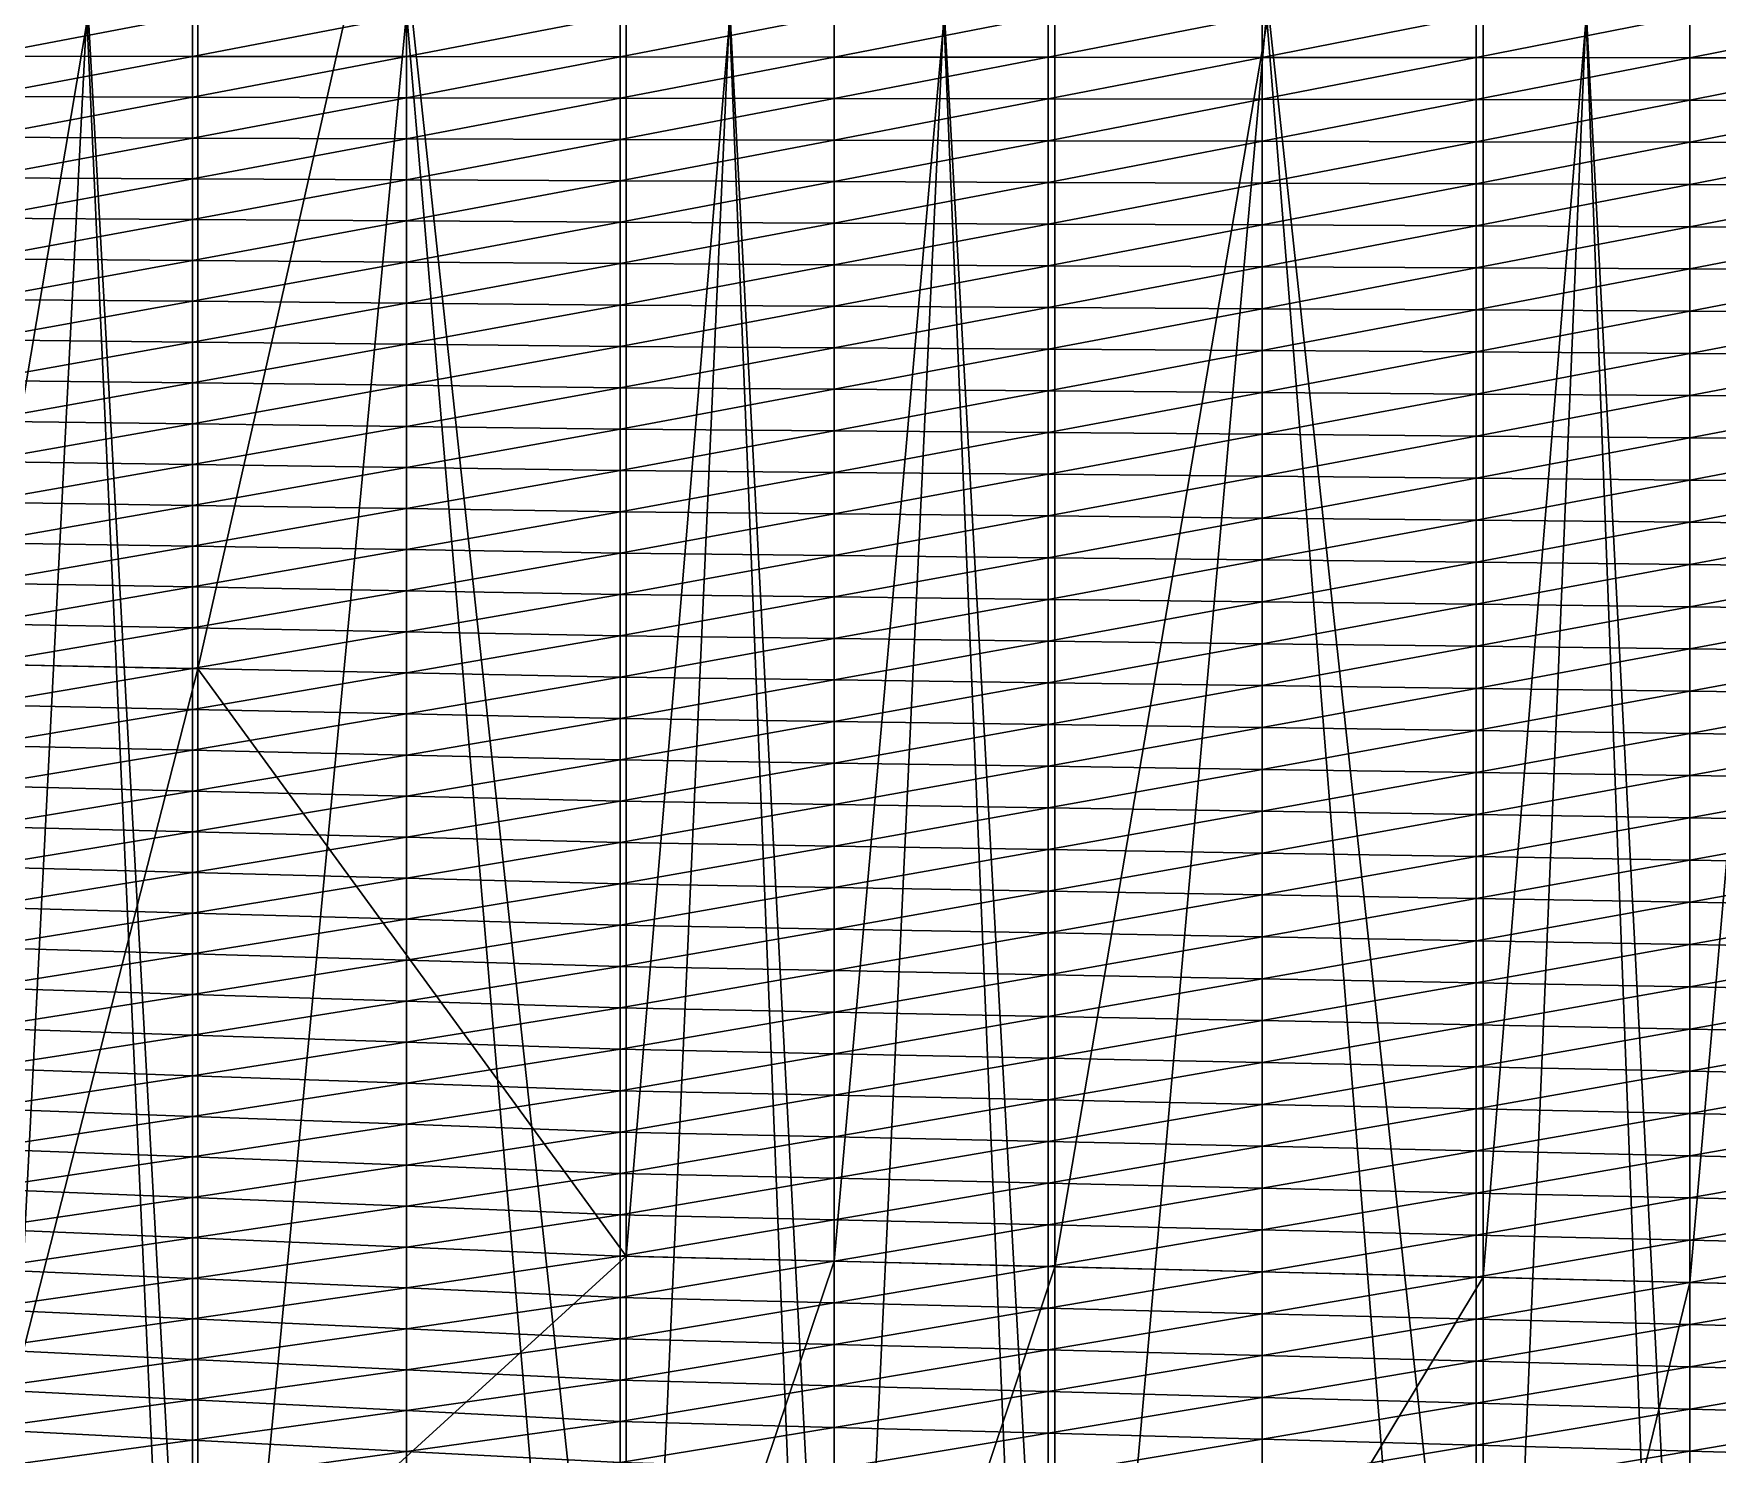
# Model space of a CAD drawing. Header units: metres. Extents: x -3 to 177, y -14 to 14.
# Drawn here: x 40.05 to 48.51, y -7.23 to -0.09 of the extents above; entities that cross this region are included whole.
import ezdxf

# ---------------------------------------------------------------- set-up
doc = ezdxf.new("R2010")
doc.units = ezdxf.units.M
for name, color, linetype, true_color in [('DB_5', 7, 'Continuous', 0x99866a), ('HOLD_5', 7, 'Continuous', 0xdf9582), ('HULL', 7, 'Continuous', 0x528ba5)]:
    doc.layers.add(name, color=color, linetype=linetype, true_color=true_color)

msp = doc.modelspace()

# ---------------------------------------------------------------- linework, layer by layer
at = {"layer": 'DB_5'}
for points in [[(48.375, 13.7102, 1.75), (49.4895, -13.8425, 1.75), (49.4895, 13.8425, 1.75)], [(47.3363, 13.5797, 1.75), (48.375, -13.7102, 1.75), (48.375, 13.7102, 1.75)], [(48.375, 13.7102, 1.75), (48.375, -13.7102, 1.75), (49.4895, -13.8425, 1.75)], [(45.1831, 13.2778, 1.75), (47.3363, -13.5797, 1.75), (47.3363, 13.5797, 1.75)], [(47.3363, 13.5797, 1.75), (47.3363, -13.5797, 1.75), (48.375, -13.7102, 1.75)], [(44.075, 13.1014, 1.75), (45.1831, -13.2778, 1.75), (45.1831, 13.2778, 1.75)], [(45.1831, 13.2778, 1.75), (45.1831, -13.2778, 1.75), (47.3363, -13.5797, 1.75)], [(43.0298, 12.9247, 1.75), (44.075, -13.1014, 1.75), (44.075, 13.1014, 1.75)], [(44.075, 13.1014, 1.75), (44.075, -13.1014, 1.75), (45.1831, -13.2778, 1.75)], [(40.8766, 12.3189, 1.75), (43.0298, -12.9247, 1.75), (43.0298, 12.9247, 1.75)], [(43.0298, 12.9247, 1.75), (43.0298, -12.9247, 1.75), (44.075, -13.1014, 1.75)], [(39.775, 11.981, 1.75), (40.8766, -12.3189, 1.75), (40.8766, 12.3189, 1.75)], [(40.8766, 12.3189, 1.75), (40.8766, -12.3189, 1.75), (43.0298, -12.9247, 1.75)], [(39.775, 11.981, 1.75), (39.775, -11.981, 1.75), (40.8766, -12.3189, 1.75)], [(47.3363, -6.3433), (47.3363, 6.3433), (48.375, 6.3689)], [(47.3363, -6.3433), (48.375, 6.3689), (48.375, -6.3689)], [(48.375, -6.3689), (48.375, 6.3689), (49.4895, 6.3963)], [(48.375, -6.3689), (49.4895, 6.3963), (49.4895, -6.3963)], [(43.0298, -6.2373), (43.0298, 6.2373), (44.075, 6.2631)], [(43.0298, -6.2373), (44.075, 6.2631), (44.075, -6.2631)], [(44.075, -6.2631), (44.075, 6.2631), (45.1831, 6.2903)], [(44.075, -6.2631), (45.1831, 6.2903), (45.1831, -6.2903)], [(45.1831, -6.2903), (45.1831, 6.2903), (47.3363, 6.3433)], [(45.1831, -6.2903), (47.3363, 6.3433), (47.3363, -6.3433)], [(40.8766, -3.2837), (40.8766, 3.2837), (43.0298, 6.2373)], [(40.8766, -3.2837), (43.0298, 6.2373), (43.0298, -6.2373)], [(39.775, -3.2617), (39.775, 3.2617), (40.8766, 3.2837)], [(39.775, -3.2617), (40.8766, 3.2837), (40.8766, -3.2837)], [(39.775, -7.586, 0.35), (39.775, -3.2617), (40.8766, -3.2837)], [(39.775, -7.586, 0.35), (40.8766, -3.2837), (40.8766, -8.2012, 0.35)], [(40.8766, -8.2012, 0.35), (40.8766, -3.2837), (43.0298, -6.2373)], [(40.8766, -8.2012, 0.35), (43.0298, -6.2373), (43.0298, -9.3696, 0.35)], [(43.0298, -9.3696, 0.35), (43.0298, -6.2373), (44.075, -6.2631)], [(43.0298, -9.3696, 0.35), (44.075, -6.2631), (44.075, -9.6152, 0.35)], [(44.075, -9.6152, 0.35), (44.075, -6.2631), (45.1831, -6.2903)], [(44.075, -9.6152, 0.35), (45.1831, -6.2903), (45.1831, -9.911, 0.35)], [(45.1831, -9.911, 0.35), (45.1831, -6.2903), (47.3363, -6.3433)], [(45.1831, -9.911, 0.35), (47.3363, -6.3433), (47.3363, -10.6298, 0.35)], [(47.3363, -10.6298, 0.35), (47.3363, -6.3433), (48.375, -6.3689)], [(47.3363, -10.6298, 0.35), (48.375, -6.3689), (48.375, -11.0095, 0.35)], [(48.375, -11.0095, 0.35), (48.375, -6.3689), (49.4895, -6.3963)], [(48.375, -11.0095, 0.35), (49.4895, -6.3963), (49.4895, -11.4229, 0.35)]]:
    msp.add_3dface(points, dxfattribs=at)
at = {"layer": 'HOLD_5'}
for points in [[(48.375, -12.4057, 1.75), (48.375, 12.4057, 1.75), (49.4895, 12.5382, 1.75)], [(48.375, -12.4057, 1.75), (49.4895, 12.5382, 1.75), (49.4895, -12.5382, 1.75)], [(47.3363, -12.2751, 1.75), (47.3363, 12.2751, 1.75), (48.375, 12.4057, 1.75)], [(47.3363, -12.2751, 1.75), (48.375, 12.4057, 1.75), (48.375, -12.4057, 1.75)], [(45.1831, -11.9728, 1.75), (45.1831, 11.9728, 1.75), (47.3363, 12.2751, 1.75)], [(45.1831, -11.9728, 1.75), (47.3363, 12.2751, 1.75), (47.3363, -12.2751, 1.75)], [(44.075, -11.7962, 1.75), (44.075, 11.7962, 1.75), (45.1831, 11.9728, 1.75)], [(44.075, -11.7962, 1.75), (45.1831, 11.9728, 1.75), (45.1831, -11.9728, 1.75)], [(43.0298, -11.6192, 1.75), (43.0298, 11.6192, 1.75), (44.075, 11.7962, 1.75)], [(43.0298, -11.6192, 1.75), (44.075, 11.7962, 1.75), (44.075, -11.7962, 1.75)], [(40.8766, -11.0128, 1.75), (40.8766, 11.0128, 1.75), (43.0298, 11.6192, 1.75)], [(40.8766, -11.0128, 1.75), (43.0298, 11.6192, 1.75), (43.0298, -11.6192, 1.75)], [(39.775, -10.6745, 1.75), (39.775, 10.6745, 1.75), (40.8766, 11.0128, 1.75)], [(39.775, -10.6745, 1.75), (40.8766, 11.0128, 1.75), (40.8766, -11.0128, 1.75)], [(39.775, 9.996, 14.6), (39.775, -9.996, 14.6), (40.8766, -9.996, 14.6)], [(39.775, 9.996, 14.6), (40.8766, -9.996, 14.6), (40.8766, 9.996, 14.6)], [(40.8766, 9.996, 14.6), (40.8766, -9.996, 14.6), (43.0298, -9.996, 14.6)], [(40.8766, 9.996, 14.6), (43.0298, -9.996, 14.6), (43.0298, 9.996, 14.6)], [(43.0298, 9.996, 14.6), (43.0298, -9.996, 14.6), (44.075, -9.996, 14.6)], [(43.0298, 9.996, 14.6), (44.075, -9.996, 14.6), (44.075, 9.996, 14.6)], [(44.075, 9.996, 14.6), (44.075, -9.996, 14.6), (45.1831, -9.996, 14.6)], [(44.075, 9.996, 14.6), (45.1831, -9.996, 14.6), (45.1831, 9.996, 14.6)], [(45.1831, 9.996, 14.6), (45.1831, -9.996, 14.6), (47.3363, -9.996, 14.6)], [(45.1831, 9.996, 14.6), (47.3363, -9.996, 14.6), (47.3363, 9.996, 14.6)], [(47.3363, 9.996, 14.6), (47.3363, -9.996, 14.6), (48.375, -9.996, 14.6)], [(47.3363, 9.996, 14.6), (48.375, -9.996, 14.6), (48.375, 9.996, 14.6)], [(48.375, 9.996, 14.6), (48.375, -9.996, 14.6), (49.4895, -9.996, 14.6)], [(48.375, 9.996, 14.6), (49.4895, -9.996, 14.6), (49.4895, 9.996, 14.6)]]:
    msp.add_3dface(points, dxfattribs=at)
at = {"layer": 'HULL'}
for points in [[(39.775, -0.2039), (39.775, 0), (40.85, 0)], [(39.775, -0.2039), (40.85, 0), (40.85, -0.2052)], [(40.85, -0.2052), (40.85, 0), (41.925, 0)], [(40.85, -0.2052), (41.925, 0), (41.925, -0.2065)], [(41.925, -0.2065), (41.925, 0), (43, 0)], [(41.925, -0.2065), (43, 0), (43, -0.2079)], [(43, -0.2079), (43, 0), (44.075, 0)], [(43, -0.2079), (44.075, 0), (44.075, -0.2088)], [(44.075, -0.2088), (44.075, 0), (45.15, 0)], [(44.075, -0.2088), (45.15, 0), (45.15, -0.2097)], [(45.15, -0.2097), (45.15, 0), (46.225, 0)], [(45.15, -0.2097), (46.225, 0), (46.225, -0.2105)], [(46.225, -0.2105), (46.225, 0), (47.3, 0)], [(46.225, -0.2105), (47.3, 0), (47.3, -0.2114)], [(47.3, -0.2114), (47.3, 0), (48.375, 0)], [(47.3, -0.2114), (48.375, 0), (48.375, -0.2123)], [(48.375, -0.2123), (48.375, 0), (49.45, 0)], [(48.375, -0.2123), (49.45, 0), (49.45, -0.2132)], [(39.775, -0.4077), (39.775, -0.2039), (40.85, -0.2052)], [(39.775, -0.4077), (40.85, -0.2052), (40.85, -0.4104)], [(40.85, -0.4104), (40.85, -0.2052), (41.925, -0.2065)], [(40.85, -0.4104), (41.925, -0.2065), (41.925, -0.4131)], [(41.925, -0.4131), (41.925, -0.2065), (43, -0.2079)], [(41.925, -0.4131), (43, -0.2079), (43, -0.4158)], [(43, -0.4158), (43, -0.2079), (44.075, -0.2088)], [(43, -0.4158), (44.075, -0.2088), (44.075, -0.4175)], [(44.075, -0.4175), (44.075, -0.2088), (45.15, -0.2097)], [(44.075, -0.4175), (45.15, -0.2097), (45.15, -0.4193)], [(45.15, -0.4193), (45.15, -0.2097), (46.225, -0.2105)], [(45.15, -0.4193), (46.225, -0.2105), (46.225, -0.4211)], [(46.225, -0.4211), (46.225, -0.2105), (47.3, -0.2114)], [(46.225, -0.4211), (47.3, -0.2114), (47.3, -0.4228)], [(47.3, -0.4228), (47.3, -0.2114), (48.375, -0.2123)], [(47.3, -0.4228), (48.375, -0.2123), (48.375, -0.4246)], [(48.375, -0.4246), (48.375, -0.2123), (49.45, -0.2132)], [(48.375, -0.4246), (49.45, -0.2132), (49.45, -0.4264)], [(39.775, -0.6116), (39.775, -0.4077), (40.85, -0.4104)], [(39.775, -0.6116), (40.85, -0.4104), (40.85, -0.6156)], [(40.85, -0.6156), (40.85, -0.4104), (41.925, -0.4131)], [(40.85, -0.6156), (41.925, -0.4131), (41.925, -0.6196)], [(41.925, -0.6196), (41.925, -0.4131), (43, -0.4158)], [(41.925, -0.6196), (43, -0.4158), (43, -0.6237)], [(43, -0.6237), (43, -0.4158), (44.075, -0.4175)], [(43, -0.6237), (44.075, -0.4175), (44.075, -0.6263)], [(44.075, -0.6263), (44.075, -0.4175), (45.15, -0.4193)], [(44.075, -0.6263), (45.15, -0.4193), (45.15, -0.629)], [(45.15, -0.629), (45.15, -0.4193), (46.225, -0.4211)], [(45.15, -0.629), (46.225, -0.4211), (46.225, -0.6316)], [(46.225, -0.6316), (46.225, -0.4211), (47.3, -0.4228)], [(46.225, -0.6316), (47.3, -0.4228), (47.3, -0.6342)], [(47.3, -0.6342), (47.3, -0.4228), (48.375, -0.4246)], [(47.3, -0.6342), (48.375, -0.4246), (48.375, -0.6369)], [(48.375, -0.6369), (48.375, -0.4246), (49.45, -0.4264)], [(48.375, -0.6369), (49.45, -0.4264), (49.45, -0.6395)], [(39.775, -0.8154), (39.775, -0.6116), (40.85, -0.6156)], [(39.775, -0.8154), (40.85, -0.6156), (40.85, -0.8208)], [(40.85, -0.8208), (40.85, -0.6156), (41.925, -0.6196)], [(40.85, -0.8208), (41.925, -0.6196), (41.925, -0.8262)], [(41.925, -0.8262), (41.925, -0.6196), (43, -0.6237)], [(41.925, -0.8262), (43, -0.6237), (43, -0.8315)], [(43, -0.8315), (43, -0.6237), (44.075, -0.6263)], [(43, -0.8315), (44.075, -0.6263), (44.075, -0.8351)], [(44.075, -0.8351), (44.075, -0.6263), (45.15, -0.629)], [(44.075, -0.8351), (45.15, -0.629), (45.15, -0.8386)], [(45.15, -0.8386), (45.15, -0.629), (46.225, -0.6316)], [(45.15, -0.8386), (46.225, -0.6316), (46.225, -0.8421)], [(46.225, -0.8421), (46.225, -0.6316), (47.3, -0.6342)], [(46.225, -0.8421), (47.3, -0.6342), (47.3, -0.8457)], [(47.3, -0.8457), (47.3, -0.6342), (48.375, -0.6369)], [(47.3, -0.8457), (48.375, -0.6369), (48.375, -0.8492)], [(48.375, -0.8492), (48.375, -0.6369), (49.45, -0.6395)], [(48.375, -0.8492), (49.45, -0.6395), (49.45, -0.8527)], [(39.775, -1.0193), (39.775, -0.8154), (40.85, -0.8208)], [(39.775, -1.0193), (40.85, -0.8208), (40.85, -1.026)], [(40.85, -1.026), (40.85, -0.8208), (41.925, -0.8262)], [(40.85, -1.026), (41.925, -0.8262), (41.925, -1.0327)], [(41.925, -1.0327), (41.925, -0.8262), (43, -0.8315)], [(41.925, -1.0327), (43, -0.8315), (43, -1.0394)], [(43, -1.0394), (43, -0.8315), (44.075, -0.8351)], [(43, -1.0394), (44.075, -0.8351), (44.075, -1.0438)], [(44.075, -1.0438), (44.075, -0.8351), (45.15, -0.8386)], [(44.075, -1.0438), (45.15, -0.8386), (45.15, -1.0483)], [(45.15, -1.0483), (45.15, -0.8386), (46.225, -0.8421)], [(45.15, -1.0483), (46.225, -0.8421), (46.225, -1.0527)], [(46.225, -1.0527), (46.225, -0.8421), (47.3, -0.8457)], [(46.225, -1.0527), (47.3, -0.8457), (47.3, -1.0571)], [(47.3, -1.0571), (47.3, -0.8457), (48.375, -0.8492)], [(47.3, -1.0571), (48.375, -0.8492), (48.375, -1.0615)], [(48.375, -1.0615), (48.375, -0.8492), (49.45, -0.8527)], [(48.375, -1.0615), (49.45, -0.8527), (49.45, -1.0659)], [(39.775, -1.2231), (39.775, -1.0193), (40.85, -1.026)], [(39.775, -1.2231), (40.85, -1.026), (40.85, -1.2312)], [(40.85, -1.2312), (40.85, -1.026), (41.925, -1.0327)], [(40.85, -1.2312), (41.925, -1.0327), (41.925, -1.2393)], [(41.925, -1.2393), (41.925, -1.0327), (43, -1.0394)], [(41.925, -1.2393), (43, -1.0394), (43, -1.2473)], [(43, -1.2473), (43, -1.0394), (44.075, -1.0438)], [(43, -1.2473), (44.075, -1.0438), (44.075, -1.2526)], [(44.075, -1.2526), (44.075, -1.0438), (45.15, -1.0483)], [(44.075, -1.2526), (45.15, -1.0483), (45.15, -1.2579)], [(45.15, -1.2579), (45.15, -1.0483), (46.225, -1.0527)], [(45.15, -1.2579), (46.225, -1.0527), (46.225, -1.2632)], [(46.225, -1.2632), (46.225, -1.0527), (47.3, -1.0571)], [(46.225, -1.2632), (47.3, -1.0571), (47.3, -1.2685)], [(47.3, -1.2685), (47.3, -1.0571), (48.375, -1.0615)], [(47.3, -1.2685), (48.375, -1.0615), (48.375, -1.2738)], [(48.375, -1.2738), (48.375, -1.0615), (49.45, -1.0659)], [(48.375, -1.2738), (49.45, -1.0659), (49.45, -1.2791)], [(39.775, -1.427), (39.775, -1.2231), (40.85, -1.2312)], [(39.775, -1.427), (40.85, -1.2312), (40.85, -1.4364)], [(40.85, -1.4364), (40.85, -1.2312), (41.925, -1.2393)], [(40.85, -1.4364), (41.925, -1.2393), (41.925, -1.4458)], [(41.925, -1.4458), (41.925, -1.2393), (43, -1.2473)], [(41.925, -1.4458), (43, -1.2473), (43, -1.4552)], [(43, -1.4552), (43, -1.2473), (44.075, -1.2526)], [(43, -1.4552), (44.075, -1.2526), (44.075, -1.4614)], [(44.075, -1.4614), (44.075, -1.2526), (45.15, -1.2579)], [(44.075, -1.4614), (45.15, -1.2579), (45.15, -1.4676)], [(45.15, -1.4676), (45.15, -1.2579), (46.225, -1.2632)], [(45.15, -1.4676), (46.225, -1.2632), (46.225, -1.4737)], [(46.225, -1.4737), (46.225, -1.2632), (47.3, -1.2685)], [(46.225, -1.4737), (47.3, -1.2685), (47.3, -1.4799)], [(47.3, -1.4799), (47.3, -1.2685), (48.375, -1.2738)], [(47.3, -1.4799), (48.375, -1.2738), (48.375, -1.4861)], [(48.375, -1.4861), (48.375, -1.2738), (49.45, -1.2791)], [(48.375, -1.4861), (49.45, -1.2791), (49.45, -1.4922)], [(39.775, -1.6308), (39.775, -1.427), (40.85, -1.4364)], [(39.775, -1.6308), (40.85, -1.4364), (40.85, -1.6416)], [(40.85, -1.6416), (40.85, -1.4364), (41.925, -1.4458)], [(40.85, -1.6416), (41.925, -1.4458), (41.925, -1.6523)], [(41.925, -1.6523), (41.925, -1.4458), (43, -1.4552)], [(41.925, -1.6523), (43, -1.4552), (43, -1.6631)], [(43, -1.6631), (43, -1.4552), (44.075, -1.4614)], [(43, -1.6631), (44.075, -1.4614), (44.075, -1.6701)], [(44.075, -1.6701), (44.075, -1.4614), (45.15, -1.4676)], [(44.075, -1.6701), (45.15, -1.4676), (45.15, -1.6772)], [(45.15, -1.6772), (45.15, -1.4676), (46.225, -1.4737)], [(45.15, -1.6772), (46.225, -1.4737), (46.225, -1.6843)], [(46.225, -1.6843), (46.225, -1.4737), (47.3, -1.4799)], [(46.225, -1.6843), (47.3, -1.4799), (47.3, -1.6913)], [(47.3, -1.6913), (47.3, -1.4799), (48.375, -1.4861)], [(47.3, -1.6913), (48.375, -1.4861), (48.375, -1.6984)], [(48.375, -1.6984), (48.375, -1.4861), (49.45, -1.4922)], [(48.375, -1.6984), (49.45, -1.4922), (49.45, -1.7054)], [(39.775, -1.8347), (39.775, -1.6308), (40.85, -1.6416)], [(39.775, -1.8347), (40.85, -1.6416), (40.85, -1.8468)], [(40.85, -1.8468), (40.85, -1.6416), (41.925, -1.6523)], [(40.85, -1.8468), (41.925, -1.6523), (41.925, -1.8589)], [(41.925, -1.8589), (41.925, -1.6523), (43, -1.6631)], [(41.925, -1.8589), (43, -1.6631), (43, -1.871)], [(43, -1.871), (43, -1.6631), (44.075, -1.6701)], [(43, -1.871), (44.075, -1.6701), (44.075, -1.8789)], [(44.075, -1.8789), (44.075, -1.6701), (45.15, -1.6772)], [(44.075, -1.8789), (45.15, -1.6772), (45.15, -1.8869)], [(45.15, -1.8869), (45.15, -1.6772), (46.225, -1.6843)], [(45.15, -1.8869), (46.225, -1.6843), (46.225, -1.8948)], [(46.225, -1.8948), (46.225, -1.6843), (47.3, -1.6913)], [(46.225, -1.8948), (47.3, -1.6913), (47.3, -1.9027)], [(47.3, -1.9027), (47.3, -1.6913), (48.375, -1.6984)], [(47.3, -1.9027), (48.375, -1.6984), (48.375, -1.9107)], [(48.375, -1.9107), (48.375, -1.6984), (49.45, -1.7054)], [(48.375, -1.9107), (49.45, -1.7054), (49.45, -1.9186)], [(39.775, -2.0386), (39.775, -1.8347), (40.85, -1.8468)], [(39.775, -2.0386), (40.85, -1.8468), (40.85, -2.052)], [(40.85, -2.052), (40.85, -1.8468), (41.925, -1.8589)], [(40.85, -2.052), (41.925, -1.8589), (41.925, -2.0654)], [(41.925, -2.0654), (41.925, -1.8589), (43, -1.871)], [(41.925, -2.0654), (43, -1.871), (43, -2.0789)], [(43, -2.0789), (43, -1.871), (44.075, -1.8789)], [(43, -2.0789), (44.075, -1.8789), (44.075, -2.0877)], [(44.075, -2.0877), (44.075, -1.8789), (45.15, -1.8869)], [(44.075, -2.0877), (45.15, -1.8869), (45.15, -2.0965)], [(45.15, -2.0965), (45.15, -1.8869), (46.225, -1.8948)], [(45.15, -2.0965), (46.225, -1.8948), (46.225, -2.1053)], [(46.225, -2.1053), (46.225, -1.8948), (47.3, -1.9027)], [(46.225, -2.1053), (47.3, -1.9027), (47.3, -2.1141)], [(47.3, -2.1141), (47.3, -1.9027), (48.375, -1.9107)], [(47.3, -2.1141), (48.375, -1.9107), (48.375, -2.123)], [(48.375, -2.123), (48.375, -1.9107), (49.45, -1.9186)], [(48.375, -2.123), (49.45, -1.9186), (49.45, -2.1318)], [(39.775, -2.2424), (39.775, -2.0386), (40.85, -2.052)], [(39.775, -2.2424), (40.85, -2.052), (40.85, -2.2572)], [(40.85, -2.2572), (40.85, -2.052), (41.925, -2.0654)], [(40.85, -2.2572), (41.925, -2.0654), (41.925, -2.272)], [(41.925, -2.272), (41.925, -2.0654), (43, -2.0789)], [(41.925, -2.272), (43, -2.0789), (43, -2.2868)], [(43, -2.2868), (43, -2.0789), (44.075, -2.0877)], [(43, -2.2868), (44.075, -2.0877), (44.075, -2.2965)], [(44.075, -2.2965), (44.075, -2.0877), (45.15, -2.0965)], [(44.075, -2.2965), (45.15, -2.0965), (45.15, -2.3062)], [(45.15, -2.3062), (45.15, -2.0965), (46.225, -2.1053)], [(45.15, -2.3062), (46.225, -2.1053), (46.225, -2.3159)], [(46.225, -2.3159), (46.225, -2.1053), (47.3, -2.1141)], [(46.225, -2.3159), (47.3, -2.1141), (47.3, -2.3256)], [(47.3, -2.3256), (47.3, -2.1141), (48.375, -2.123)], [(47.3, -2.3256), (48.375, -2.123), (48.375, -2.3353)], [(48.375, -2.3353), (48.375, -2.123), (49.45, -2.1318)], [(48.375, -2.3353), (49.45, -2.1318), (49.45, -2.345)], [(39.775, -2.4463), (39.775, -2.2424), (40.85, -2.2572)], [(39.775, -2.4463), (40.85, -2.2572), (40.85, -2.4624)], [(40.85, -2.4624), (40.85, -2.2572), (41.925, -2.272)], [(40.85, -2.4624), (41.925, -2.272), (41.925, -2.4785)], [(41.925, -2.4785), (41.925, -2.272), (43, -2.2868)], [(41.925, -2.4785), (43, -2.2868), (43, -2.4946)], [(43, -2.4946), (43, -2.2868), (44.075, -2.2965)], [(43, -2.4946), (44.075, -2.2965), (44.075, -2.5052)], [(44.075, -2.5052), (44.075, -2.2965), (45.15, -2.3062)], [(44.075, -2.5052), (45.15, -2.3062), (45.15, -2.5158)], [(45.15, -2.5158), (45.15, -2.3062), (46.225, -2.3159)], [(45.15, -2.5158), (46.225, -2.3159), (46.225, -2.5264)], [(46.225, -2.5264), (46.225, -2.3159), (47.3, -2.3256)], [(46.225, -2.5264), (47.3, -2.3256), (47.3, -2.537)], [(47.3, -2.537), (47.3, -2.3256), (48.375, -2.3353)], [(47.3, -2.537), (48.375, -2.3353), (48.375, -2.5476)], [(48.375, -2.5476), (48.375, -2.3353), (49.45, -2.345)], [(48.375, -2.5476), (49.45, -2.345), (49.45, -2.5581)], [(39.775, -2.6501), (39.775, -2.4463), (40.85, -2.4624)], [(39.775, -2.6501), (40.85, -2.4624), (40.85, -2.6676)], [(40.85, -2.6676), (40.85, -2.4624), (41.925, -2.4785)], [(40.85, -2.6676), (41.925, -2.4785), (41.925, -2.6851)], [(41.925, -2.6851), (41.925, -2.4785), (43, -2.4946)], [(41.925, -2.6851), (43, -2.4946), (43, -2.7025)], [(43, -2.7025), (43, -2.4946), (44.075, -2.5052)], [(43, -2.7025), (44.075, -2.5052), (44.075, -2.714)], [(44.075, -2.714), (44.075, -2.5052), (45.15, -2.5158)], [(44.075, -2.714), (45.15, -2.5158), (45.15, -2.7255)], [(45.15, -2.7255), (45.15, -2.5158), (46.225, -2.5264)], [(45.15, -2.7255), (46.225, -2.5264), (46.225, -2.7369)], [(46.225, -2.7369), (46.225, -2.5264), (47.3, -2.537)], [(46.225, -2.7369), (47.3, -2.537), (47.3, -2.7484)], [(47.3, -2.7484), (47.3, -2.537), (48.375, -2.5476)], [(47.3, -2.7484), (48.375, -2.5476), (48.375, -2.7598)], [(48.375, -2.7598), (48.375, -2.5476), (49.45, -2.5581)], [(48.375, -2.7598), (49.45, -2.5581), (49.45, -2.7713)], [(39.775, -2.854), (39.775, -2.6501), (40.85, -2.6676)], [(39.775, -2.854), (40.85, -2.6676), (40.85, -2.8728)], [(40.85, -2.8728), (40.85, -2.6676), (41.925, -2.6851)], [(40.85, -2.8728), (41.925, -2.6851), (41.925, -2.8916)], [(41.925, -2.8916), (41.925, -2.6851), (43, -2.7025)], [(41.925, -2.8916), (43, -2.7025), (43, -2.9104)], [(43, -2.9104), (43, -2.7025), (44.075, -2.714)], [(43, -2.9104), (44.075, -2.714), (44.075, -2.9228)], [(44.075, -2.9228), (44.075, -2.714), (45.15, -2.7255)], [(44.075, -2.9228), (45.15, -2.7255), (45.15, -2.9351)], [(45.15, -2.9351), (45.15, -2.7255), (46.225, -2.7369)], [(45.15, -2.9351), (46.225, -2.7369), (46.225, -2.9475)], [(46.225, -2.9475), (46.225, -2.7369), (47.3, -2.7484)], [(46.225, -2.9475), (47.3, -2.7484), (47.3, -2.9598)], [(47.3, -2.9598), (47.3, -2.7484), (48.375, -2.7598)], [(47.3, -2.9598), (48.375, -2.7598), (48.375, -2.9721)], [(48.375, -2.9721), (48.375, -2.7598), (49.45, -2.7713)], [(48.375, -2.9721), (49.45, -2.7713), (49.45, -2.9845)], [(39.775, -3.0578), (39.775, -2.854), (40.85, -2.8728)], [(39.775, -3.0578), (40.85, -2.8728), (40.85, -3.078)], [(40.85, -3.078), (40.85, -2.8728), (41.925, -2.8916)], [(40.85, -3.078), (41.925, -2.8916), (41.925, -3.0981)], [(41.925, -3.0981), (41.925, -2.8916), (43, -2.9104)], [(41.925, -3.0981), (43, -2.9104), (43, -3.1183)], [(43, -3.1183), (43, -2.9104), (44.075, -2.9228)], [(43, -3.1183), (44.075, -2.9228), (44.075, -3.1315)], [(44.075, -3.1315), (44.075, -2.9228), (45.15, -2.9351)], [(44.075, -3.1315), (45.15, -2.9351), (45.15, -3.1448)], [(45.15, -3.1448), (45.15, -2.9351), (46.225, -2.9475)], [(45.15, -3.1448), (46.225, -2.9475), (46.225, -3.158)], [(46.225, -3.158), (46.225, -2.9475), (47.3, -2.9598)], [(46.225, -3.158), (47.3, -2.9598), (47.3, -3.1712)], [(47.3, -3.1712), (47.3, -2.9598), (48.375, -2.9721)], [(47.3, -3.1712), (48.375, -2.9721), (48.375, -3.1844)], [(48.375, -3.1844), (48.375, -2.9721), (49.45, -2.9845)], [(48.375, -3.1844), (49.45, -2.9845), (49.45, -3.1977)], [(39.775, -3.2617), (39.775, -3.0578), (40.85, -3.078)], [(39.775, -3.2617), (40.85, -3.078), (40.85, -3.2832)], [(40.85, -3.2832), (40.85, -3.078), (41.925, -3.0981)], [(40.85, -3.2832), (41.925, -3.0981), (41.925, -3.3047)], [(41.925, -3.3047), (41.925, -3.0981), (43, -3.1183)], [(41.925, -3.3047), (43, -3.1183), (43, -3.3262)], [(43, -3.3262), (43, -3.1183), (44.075, -3.1315)], [(43, -3.3262), (44.075, -3.1315), (44.075, -3.3403)], [(44.075, -3.3403), (44.075, -3.1315), (45.15, -3.1448)], [(44.075, -3.3403), (45.15, -3.1448), (45.15, -3.3544)], [(45.15, -3.3544), (45.15, -3.1448), (46.225, -3.158)], [(45.15, -3.3544), (46.225, -3.158), (46.225, -3.3685)], [(46.225, -3.3685), (46.225, -3.158), (47.3, -3.1712)], [(46.225, -3.3685), (47.3, -3.1712), (47.3, -3.3826)], [(47.3, -3.3826), (47.3, -3.1712), (48.375, -3.1844)], [(47.3, -3.3826), (48.375, -3.1844), (48.375, -3.3967)], [(48.375, -3.3967), (48.375, -3.1844), (49.45, -3.1977)], [(48.375, -3.3967), (49.45, -3.1977), (49.45, -3.4108)], [(39.775, -3.4655, 0.0007), (39.775, -3.2617), (40.85, -3.2832)], [(39.775, -3.4655, 0.0007), (40.85, -3.2832), (40.85, -3.4884, 0.0004)], [(40.85, -3.4884, 0.0004), (40.85, -3.2832), (41.925, -3.3047)], [(40.85, -3.4884, 0.0004), (41.925, -3.3047), (41.925, -3.5112, 0.0002)], [(41.925, -3.5112, 0.0002), (41.925, -3.3047), (43, -3.3262)], [(41.925, -3.5112, 0.0002), (43, -3.3262), (43, -3.5341)], [(43, -3.5341), (43, -3.3262), (44.075, -3.3403)], [(43, -3.5341), (44.075, -3.3403), (44.075, -3.5491)], [(44.075, -3.5491), (44.075, -3.3403), (45.15, -3.3544)], [(44.075, -3.5491), (45.15, -3.3544), (45.15, -3.5641)], [(45.15, -3.5641), (45.15, -3.3544), (46.225, -3.3685)], [(45.15, -3.5641), (46.225, -3.3685), (46.225, -3.579)], [(46.225, -3.579), (46.225, -3.3685), (47.3, -3.3826)], [(46.225, -3.579), (47.3, -3.3826), (47.3, -3.594)], [(47.3, -3.594), (47.3, -3.3826), (48.375, -3.3967)], [(39.775, -3.6693, 0.0038), (39.775, -3.4655, 0.0007), (40.85, -3.4884, 0.0004)], [(47.3, -3.594), (48.375, -3.3967), (48.375, -3.609)], [(48.375, -3.609), (48.375, -3.3967), (49.45, -3.4108)], [(48.375, -3.609), (49.45, -3.4108), (49.45, -3.624)], [(39.775, -3.6693, 0.0038), (40.85, -3.4884, 0.0004), (40.85, -3.6935, 0.0026)], [(40.85, -3.6935, 0.0026), (40.85, -3.4884, 0.0004), (41.925, -3.5112, 0.0002)], [(40.85, -3.6935, 0.0026), (41.925, -3.5112, 0.0002), (41.925, -3.7177, 0.0013)], [(41.925, -3.7177, 0.0013), (41.925, -3.5112, 0.0002), (43, -3.5341)], [(41.925, -3.7177, 0.0013), (43, -3.5341), (43, -3.742)], [(43, -3.742), (43, -3.5341), (44.075, -3.5491)], [(43, -3.742), (44.075, -3.5491), (44.075, -3.7578)], [(44.075, -3.7578), (44.075, -3.5491), (45.15, -3.5641)], [(44.075, -3.7578), (45.15, -3.5641), (45.15, -3.7737)], [(45.15, -3.7737), (45.15, -3.5641), (46.225, -3.579)], [(45.15, -3.7737), (46.225, -3.579), (46.225, -3.7896)], [(46.225, -3.7896), (46.225, -3.579), (47.3, -3.594)], [(46.225, -3.7896), (47.3, -3.594), (47.3, -3.8055)], [(47.3, -3.8055), (47.3, -3.594), (48.375, -3.609)], [(47.3, -3.8055), (48.375, -3.609), (48.375, -3.8213)], [(48.375, -3.8213), (48.375, -3.609), (49.45, -3.624)], [(48.375, -3.8213), (49.45, -3.624), (49.45, -3.8372)], [(39.775, -3.873, 0.0077), (39.775, -3.6693, 0.0038), (40.85, -3.6935, 0.0026)], [(39.775, -3.873, 0.0077), (40.85, -3.6935, 0.0026), (40.85, -3.8986, 0.0052)], [(40.85, -3.8986, 0.0052), (40.85, -3.6935, 0.0026), (41.925, -3.7177, 0.0013)], [(40.85, -3.8986, 0.0052), (41.925, -3.7177, 0.0013), (41.925, -3.9242, 0.0026)], [(41.925, -3.9242, 0.0026), (41.925, -3.7177, 0.0013), (43, -3.742)], [(41.925, -3.9242, 0.0026), (43, -3.742), (43, -3.9498)], [(43, -3.9498), (43, -3.742), (44.075, -3.7578)], [(43, -3.9498), (44.075, -3.7578), (44.075, -3.9666)], [(44.075, -3.9666), (44.075, -3.7578), (45.15, -3.7737)], [(44.075, -3.9666), (45.15, -3.7737), (45.15, -3.9834)], [(45.15, -3.9834), (45.15, -3.7737), (46.225, -3.7896)], [(45.15, -3.9834), (46.225, -3.7896), (46.225, -4.0001)], [(46.225, -4.0001), (46.225, -3.7896), (47.3, -3.8055)], [(46.225, -4.0001), (47.3, -3.8055), (47.3, -4.0169)], [(47.3, -4.0169), (47.3, -3.8055), (48.375, -3.8213)], [(39.775, -4.0765, 0.0153), (39.775, -3.873, 0.0077), (40.85, -3.8986, 0.0052)], [(47.3, -4.0169), (48.375, -3.8213), (48.375, -4.0336)], [(48.375, -4.0336), (48.375, -3.8213), (49.45, -3.8372)], [(48.375, -4.0336), (49.45, -3.8372), (49.45, -4.0504)], [(39.775, -4.0765, 0.0153), (40.85, -3.8986, 0.0052), (40.85, -4.1036, 0.0102)], [(40.85, -4.1036, 0.0102), (40.85, -3.8986, 0.0052), (41.925, -3.9242, 0.0026)], [(40.85, -4.1036, 0.0102), (41.925, -3.9242, 0.0026), (41.925, -4.1307, 0.0051)], [(41.925, -4.1307, 0.0051), (41.925, -3.9242, 0.0026), (43, -3.9498)], [(41.925, -4.1307, 0.0051), (43, -3.9498), (43, -4.1577)], [(43, -4.1577), (43, -3.9498), (44.075, -3.9666)], [(43, -4.1577), (44.075, -3.9666), (44.075, -4.1754)], [(44.075, -4.1754), (44.075, -3.9666), (45.15, -3.9834)], [(44.075, -4.1754), (45.15, -3.9834), (45.15, -4.193)], [(45.15, -4.193), (45.15, -3.9834), (46.225, -4.0001)], [(45.15, -4.193), (46.225, -4.0001), (46.225, -4.2106)], [(46.225, -4.2106), (46.225, -4.0001), (47.3, -4.0169)], [(46.225, -4.2106), (47.3, -4.0169), (47.3, -4.2283)], [(47.3, -4.2283), (47.3, -4.0169), (48.375, -4.0336)], [(47.3, -4.2283), (48.375, -4.0336), (48.375, -4.2459)], [(48.375, -4.2459), (48.375, -4.0336), (49.45, -4.0504)], [(48.375, -4.2459), (49.45, -4.0504), (49.45, -4.2636)], [(39.775, -4.2798, 0.0244), (39.775, -4.0765, 0.0153), (40.85, -4.1036, 0.0102)], [(39.775, -4.2798, 0.0244), (40.85, -4.1036, 0.0102), (40.85, -4.3084, 0.0162)], [(40.85, -4.3084, 0.0162), (40.85, -4.1036, 0.0102), (41.925, -4.1307, 0.0051)], [(40.85, -4.3084, 0.0162), (41.925, -4.1307, 0.0051), (41.925, -4.337, 0.0081)], [(41.925, -4.337, 0.0081), (41.925, -4.1307, 0.0051), (43, -4.1577)], [(41.925, -4.337, 0.0081), (43, -4.1577), (43, -4.3656)], [(43, -4.3656), (43, -4.1577), (44.075, -4.1754)], [(43, -4.3656), (44.075, -4.1754), (44.075, -4.3841)], [(44.075, -4.3841), (44.075, -4.1754), (45.15, -4.193)], [(44.075, -4.3841), (45.15, -4.193), (45.15, -4.4027)], [(45.15, -4.4027), (45.15, -4.193), (46.225, -4.2106)], [(45.15, -4.4027), (46.225, -4.2106), (46.225, -4.4212)], [(46.225, -4.4212), (46.225, -4.2106), (47.3, -4.2283)], [(46.225, -4.4212), (47.3, -4.2283), (47.3, -4.4397)], [(47.3, -4.4397), (47.3, -4.2283), (48.375, -4.2459)], [(39.775, -4.4829, 0.035), (39.775, -4.2798, 0.0244), (40.85, -4.3084, 0.0162)], [(39.775, -4.4829, 0.035), (40.85, -4.3084, 0.0162), (40.85, -4.5131, 0.0234)], [(40.85, -4.5131, 0.0234), (40.85, -4.3084, 0.0162), (41.925, -4.337, 0.0081)], [(47.3, -4.4397), (48.375, -4.2459), (48.375, -4.4582)], [(48.375, -4.4582), (48.375, -4.2459), (49.45, -4.2636)], [(48.375, -4.4582), (49.45, -4.2636), (49.45, -4.4767)], [(40.85, -4.5131, 0.0234), (41.925, -4.337, 0.0081), (41.925, -4.5433, 0.0117)], [(41.925, -4.5433, 0.0117), (41.925, -4.337, 0.0081), (43, -4.3656)], [(41.925, -4.5433, 0.0117), (43, -4.3656), (43, -4.5735)], [(43, -4.5735), (43, -4.3656), (44.075, -4.3841)], [(43, -4.5735), (44.075, -4.3841), (44.075, -4.5929)], [(44.075, -4.5929), (44.075, -4.3841), (45.15, -4.4027)], [(39.775, -4.6856, 0.0477), (39.775, -4.4829, 0.035), (40.85, -4.5131, 0.0234)], [(44.075, -4.5929), (45.15, -4.4027), (45.15, -4.6123)], [(45.15, -4.6123), (45.15, -4.4027), (46.225, -4.4212)], [(45.15, -4.6123), (46.225, -4.4212), (46.225, -4.6317)], [(46.225, -4.6317), (46.225, -4.4212), (47.3, -4.4397)], [(46.225, -4.6317), (47.3, -4.4397), (47.3, -4.6511)], [(47.3, -4.6511), (47.3, -4.4397), (48.375, -4.4582)], [(47.3, -4.6511), (48.375, -4.4582), (48.375, -4.6705)], [(48.375, -4.6705), (48.375, -4.4582), (49.45, -4.4767)], [(48.375, -4.6705), (49.45, -4.4767), (49.45, -4.6899)], [(39.775, -4.6856, 0.0477), (40.85, -4.5131, 0.0234), (40.85, -4.7176, 0.0318)], [(40.85, -4.7176, 0.0318), (40.85, -4.5131, 0.0234), (41.925, -4.5433, 0.0117)], [(40.85, -4.7176, 0.0318), (41.925, -4.5433, 0.0117), (41.925, -4.7495, 0.0159)], [(41.925, -4.7495, 0.0159), (41.925, -4.5433, 0.0117), (43, -4.5735)], [(41.925, -4.7495, 0.0159), (43, -4.5735), (43, -4.7814)], [(43, -4.7814), (43, -4.5735), (44.075, -4.5929)], [(43, -4.7814), (44.075, -4.5929), (44.075, -4.8017)], [(44.075, -4.8017), (44.075, -4.5929), (45.15, -4.6123)], [(44.075, -4.8017), (45.15, -4.6123), (45.15, -4.822)], [(45.15, -4.822), (45.15, -4.6123), (46.225, -4.6317)], [(45.15, -4.822), (46.225, -4.6317), (46.225, -4.8422)], [(46.225, -4.8422), (46.225, -4.6317), (47.3, -4.6511)], [(46.225, -4.8422), (47.3, -4.6511), (47.3, -4.8625)], [(47.3, -4.8625), (47.3, -4.6511), (48.375, -4.6705)], [(39.775, -4.8883, 0.061), (39.775, -4.6856, 0.0477), (40.85, -4.7176, 0.0318)], [(39.775, -4.8883, 0.061), (40.85, -4.7176, 0.0318), (40.85, -4.922, 0.0407)], [(40.85, -4.922, 0.0407), (40.85, -4.7176, 0.0318), (41.925, -4.7495, 0.0159)], [(47.3, -4.8625), (48.375, -4.6705), (48.375, -4.8828)], [(48.375, -4.8828), (48.375, -4.6705), (49.45, -4.6899)], [(48.375, -4.8828), (49.45, -4.6899), (49.45, -4.9031)], [(40.85, -4.922, 0.0407), (41.925, -4.7495, 0.0159), (41.925, -4.9556, 0.0203)], [(41.925, -4.9556, 0.0203), (41.925, -4.7495, 0.0159), (43, -4.7814)], [(41.925, -4.9556, 0.0203), (43, -4.7814), (43, -4.9893)], [(43, -4.9893), (43, -4.7814), (44.075, -4.8017)], [(43, -4.9893), (44.075, -4.8017), (44.075, -5.0104)], [(44.075, -5.0104), (44.075, -4.8017), (45.15, -4.822)], [(44.075, -5.0104), (45.15, -4.822), (45.15, -5.0316)], [(45.15, -5.0316), (45.15, -4.822), (46.225, -4.8422)], [(39.775, -5.0906, 0.076), (39.775, -4.8883, 0.061), (40.85, -4.922, 0.0407)], [(45.15, -5.0316), (46.225, -4.8422), (46.225, -5.0528)], [(46.225, -5.0528), (46.225, -4.8422), (47.3, -4.8625)], [(46.225, -5.0528), (47.3, -4.8625), (47.3, -5.0739)], [(47.3, -5.0739), (47.3, -4.8625), (48.375, -4.8828)], [(47.3, -5.0739), (48.375, -4.8828), (48.375, -5.0951)], [(48.375, -5.0951), (48.375, -4.8828), (49.45, -4.9031)], [(48.375, -5.0951), (49.45, -4.9031), (49.45, -5.1163)], [(39.775, -5.0906, 0.076), (40.85, -4.922, 0.0407), (40.85, -5.1261, 0.0506)], [(40.85, -5.1261, 0.0506), (40.85, -4.922, 0.0407), (41.925, -4.9556, 0.0203)], [(40.85, -5.1261, 0.0506), (41.925, -4.9556, 0.0203), (41.925, -5.1616, 0.0253)], [(41.925, -5.1616, 0.0253), (41.925, -4.9556, 0.0203), (43, -4.9893)], [(41.925, -5.1616, 0.0253), (43, -4.9893), (43, -5.1972)], [(43, -5.1972), (43, -4.9893), (44.075, -5.0104)], [(43, -5.1972), (44.075, -5.0104), (44.075, -5.2192)], [(44.075, -5.2192), (44.075, -5.0104), (45.15, -5.0316)], [(44.075, -5.2192), (45.15, -5.0316), (45.15, -5.2413)], [(45.15, -5.2413), (45.15, -5.0316), (46.225, -5.0528)], [(45.15, -5.2413), (46.225, -5.0528), (46.225, -5.2633)], [(46.225, -5.2633), (46.225, -5.0528), (47.3, -5.0739)], [(46.225, -5.2633), (47.3, -5.0739), (47.3, -5.2854)], [(47.3, -5.2854), (47.3, -5.0739), (48.375, -5.0951)], [(39.775, -5.2928, 0.0913), (39.775, -5.0906, 0.076), (40.85, -5.1261, 0.0506)], [(39.775, -5.2928, 0.0913), (40.85, -5.1261, 0.0506), (40.85, -5.3303, 0.0609)], [(40.85, -5.3303, 0.0609), (40.85, -5.1261, 0.0506), (41.925, -5.1616, 0.0253)], [(47.3, -5.2854), (48.375, -5.0951), (48.375, -5.3074)], [(48.375, -5.3074), (48.375, -5.0951), (49.45, -5.1163)], [(48.375, -5.3074), (49.45, -5.1163), (49.45, -5.3294)], [(40.85, -5.3303, 0.0609), (41.925, -5.1616, 0.0253), (41.925, -5.3677, 0.0304)], [(41.925, -5.3677, 0.0304), (41.925, -5.1616, 0.0253), (43, -5.1972)], [(41.925, -5.3677, 0.0304), (43, -5.1972), (43, -5.4051)], [(43, -5.4051), (43, -5.1972), (44.075, -5.2192)], [(43, -5.4051), (44.075, -5.2192), (44.075, -5.428)], [(44.075, -5.428), (44.075, -5.2192), (45.15, -5.2413)], [(44.075, -5.428), (45.15, -5.2413), (45.15, -5.4509)], [(45.15, -5.4509), (45.15, -5.2413), (46.225, -5.2633)], [(39.775, -5.4948, 0.108), (39.775, -5.2928, 0.0913), (40.85, -5.3303, 0.0609)], [(45.15, -5.4509), (46.225, -5.2633), (46.225, -5.4738)], [(46.225, -5.4738), (46.225, -5.2633), (47.3, -5.2854)], [(46.225, -5.4738), (47.3, -5.2854), (47.3, -5.4968)], [(47.3, -5.4968), (47.3, -5.2854), (48.375, -5.3074)], [(47.3, -5.4968), (48.375, -5.3074), (48.375, -5.5197)], [(48.375, -5.5197), (48.375, -5.3074), (49.45, -5.3294)], [(48.375, -5.5197), (49.45, -5.3294), (49.45, -5.5426)], [(39.775, -5.4948, 0.108), (40.85, -5.3303, 0.0609), (40.85, -5.5342, 0.072)], [(40.85, -5.5342, 0.072), (40.85, -5.3303, 0.0609), (41.925, -5.3677, 0.0304)], [(40.85, -5.5342, 0.072), (41.925, -5.3677, 0.0304), (41.925, -5.5736, 0.036)], [(41.925, -5.5736, 0.036), (41.925, -5.3677, 0.0304), (43, -5.4051)], [(41.925, -5.5736, 0.036), (43, -5.4051), (43, -5.6129)], [(43, -5.6129), (43, -5.4051), (44.075, -5.428)], [(39.775, -5.6967, 0.1248), (39.775, -5.4948, 0.108), (40.85, -5.5342, 0.072)], [(43, -5.6129), (44.075, -5.428), (44.075, -5.6367)], [(44.075, -5.6367), (44.075, -5.428), (45.15, -5.4509)], [(44.075, -5.6367), (45.15, -5.4509), (45.15, -5.6606)], [(45.15, -5.6606), (45.15, -5.4509), (46.225, -5.4738)], [(45.15, -5.6606), (46.225, -5.4738), (46.225, -5.6844)], [(46.225, -5.6844), (46.225, -5.4738), (47.3, -5.4968)], [(46.225, -5.6844), (47.3, -5.4968), (47.3, -5.7082)], [(47.3, -5.7082), (47.3, -5.4968), (48.375, -5.5197)], [(39.775, -5.6967, 0.1248), (40.85, -5.5342, 0.072), (40.85, -5.7381, 0.0832)], [(40.85, -5.7381, 0.0832), (40.85, -5.5342, 0.072), (41.925, -5.5736, 0.036)], [(40.85, -5.7381, 0.0832), (41.925, -5.5736, 0.036), (41.925, -5.7795, 0.0416)], [(41.925, -5.7795, 0.0416), (41.925, -5.5736, 0.036), (43, -5.6129)], [(47.3, -5.7082), (48.375, -5.5197), (48.375, -5.732)], [(48.375, -5.732), (48.375, -5.5197), (49.45, -5.5426)], [(48.375, -5.732), (49.45, -5.5426), (49.45, -5.7558)], [(41.925, -5.7795, 0.0416), (43, -5.6129), (43, -5.8208)], [(43, -5.8208), (43, -5.6129), (44.075, -5.6367)], [(43, -5.8208), (44.075, -5.6367), (44.075, -5.8455)], [(44.075, -5.8455), (44.075, -5.6367), (45.15, -5.6606)], [(44.075, -5.8455), (45.15, -5.6606), (45.15, -5.8702)], [(45.15, -5.8702), (45.15, -5.6606), (46.225, -5.6844)], [(39.775, -5.8985, 0.1422), (39.775, -5.6967, 0.1248), (40.85, -5.7381, 0.0832)], [(39.775, -5.8985, 0.1422), (40.85, -5.7381, 0.0832), (40.85, -5.9419, 0.0948)], [(40.85, -5.9419, 0.0948), (40.85, -5.7381, 0.0832), (41.925, -5.7795, 0.0416)], [(45.15, -5.8702), (46.225, -5.6844), (46.225, -5.8949)], [(46.225, -5.8949), (46.225, -5.6844), (47.3, -5.7082)], [(46.225, -5.8949), (47.3, -5.7082), (47.3, -5.9196)], [(47.3, -5.9196), (47.3, -5.7082), (48.375, -5.732)], [(47.3, -5.9196), (48.375, -5.732), (48.375, -5.9443)], [(48.375, -5.9443), (48.375, -5.732), (49.45, -5.7558)], [(40.85, -5.9419, 0.0948), (41.925, -5.7795, 0.0416), (41.925, -5.9853, 0.0474)], [(41.925, -5.9853, 0.0474), (41.925, -5.7795, 0.0416), (43, -5.8208)], [(41.925, -5.9853, 0.0474), (43, -5.8208), (43, -6.0287)], [(43, -6.0287), (43, -5.8208), (44.075, -5.8455)], [(48.375, -5.9443), (49.45, -5.7558), (49.45, -5.969)], [(39.775, -6.1001, 0.1601), (39.775, -5.8985, 0.1422), (40.85, -5.9419, 0.0948)], [(43, -6.0287), (44.075, -5.8455), (44.075, -6.0543)], [(44.075, -6.0543), (44.075, -5.8455), (45.15, -5.8702)], [(44.075, -6.0543), (45.15, -5.8702), (45.15, -6.0799)], [(45.15, -6.0799), (45.15, -5.8702), (46.225, -5.8949)], [(45.15, -6.0799), (46.225, -5.8949), (46.225, -6.1054)], [(46.225, -6.1054), (46.225, -5.8949), (47.3, -5.9196)], [(46.225, -6.1054), (47.3, -5.9196), (47.3, -6.131)], [(47.3, -6.131), (47.3, -5.9196), (48.375, -5.9443)], [(39.775, -6.1001, 0.1601), (40.85, -5.9419, 0.0948), (40.85, -6.1456, 0.1068)], [(40.85, -6.1456, 0.1068), (40.85, -5.9419, 0.0948), (41.925, -5.9853, 0.0474)], [(40.85, -6.1456, 0.1068), (41.925, -5.9853, 0.0474), (41.925, -6.1911, 0.0534)], [(41.925, -6.1911, 0.0534), (41.925, -5.9853, 0.0474), (43, -6.0287)], [(47.3, -6.131), (48.375, -5.9443), (48.375, -6.1566)], [(48.375, -6.1566), (48.375, -5.9443), (49.45, -5.969)], [(48.375, -6.1566), (49.45, -5.969), (49.45, -6.1822)], [(41.925, -6.1911, 0.0534), (43, -6.0287), (43, -6.2366)], [(43, -6.2366), (43, -6.0287), (44.075, -6.0543)], [(43, -6.2366), (44.075, -6.0543), (44.075, -6.2631)], [(44.075, -6.2631), (44.075, -6.0543), (45.15, -6.0799)], [(44.075, -6.2631), (45.15, -6.0799), (45.15, -6.2895)], [(45.15, -6.2895), (45.15, -6.0799), (46.225, -6.1054)], [(39.775, -6.3018, 0.1791), (39.775, -6.1001, 0.1601), (40.85, -6.1456, 0.1068)], [(39.775, -6.3018, 0.1791), (40.85, -6.1456, 0.1068), (40.85, -6.3493, 0.1199)], [(40.85, -6.3493, 0.1199), (40.85, -6.1456, 0.1068), (41.925, -6.1911, 0.0534)], [(45.15, -6.2895), (46.225, -6.1054), (46.225, -6.316)], [(46.225, -6.316), (46.225, -6.1054), (47.3, -6.131)], [(46.225, -6.316), (47.3, -6.131), (47.3, -6.3424)], [(47.3, -6.3424), (47.3, -6.131), (48.375, -6.1566)], [(47.3, -6.3424), (48.375, -6.1566), (48.375, -6.3689)], [(48.375, -6.3689), (48.375, -6.1566), (49.45, -6.1822)], [(40.85, -6.3493, 0.1199), (41.925, -6.1911, 0.0534), (41.925, -6.3969, 0.0607)], [(41.925, -6.3969, 0.0607), (41.925, -6.1911, 0.0534), (43, -6.2366)], [(41.925, -6.3969, 0.0607), (43, -6.2366), (43, -6.4445, 0.0015)], [(43, -6.4445, 0.0015), (43, -6.2366), (44.075, -6.2631)], [(48.375, -6.3689), (49.45, -6.1822), (49.45, -6.3953)], [(39.775, -6.5032, 0.1993), (39.775, -6.3018, 0.1791), (40.85, -6.3493, 0.1199)], [(43, -6.4445, 0.0015), (44.075, -6.2631), (44.075, -6.4718, 0.0013)], [(44.075, -6.4718, 0.0013), (44.075, -6.2631), (45.15, -6.2895)], [(44.075, -6.4718, 0.0013), (45.15, -6.2895), (45.15, -6.4992, 0.0011)], [(45.15, -6.4992, 0.0011), (45.15, -6.2895), (46.225, -6.316)], [(45.15, -6.4992, 0.0011), (46.225, -6.316), (46.225, -6.5265, 0.0009)], [(46.225, -6.5265, 0.0009), (46.225, -6.316), (47.3, -6.3424)], [(46.225, -6.5265, 0.0009), (47.3, -6.3424), (47.3, -6.5538, 0.0008)], [(47.3, -6.5538, 0.0008), (47.3, -6.3424), (48.375, -6.3689)], [(39.775, -6.5032, 0.1993), (40.85, -6.3493, 0.1199), (40.85, -6.5529, 0.1343)], [(40.85, -6.5529, 0.1343), (40.85, -6.3493, 0.1199), (41.925, -6.3969, 0.0607)], [(40.85, -6.5529, 0.1343), (41.925, -6.3969, 0.0607), (41.925, -6.6026, 0.0692)], [(41.925, -6.6026, 0.0692), (41.925, -6.3969, 0.0607), (43, -6.4445, 0.0015)], [(47.3, -6.5538, 0.0008), (48.375, -6.3689), (48.375, -6.5812, 0.0006)], [(48.375, -6.5812, 0.0006), (48.375, -6.3689), (49.45, -6.3953)], [(48.375, -6.5812, 0.0006), (49.45, -6.3953), (49.45, -6.6085, 0.0004)], [(39.775, -6.7046, 0.2228), (39.775, -6.5032, 0.1993), (40.85, -6.5529, 0.1343)], [(41.925, -6.6026, 0.0692), (43, -6.4445, 0.0015), (43, -6.6523, 0.0041)], [(43, -6.6523, 0.0041), (43, -6.4445, 0.0015), (44.075, -6.4718, 0.0013)], [(43, -6.6523, 0.0041), (44.075, -6.4718, 0.0013), (44.075, -6.6806, 0.0036)], [(44.075, -6.6806, 0.0036), (44.075, -6.4718, 0.0013), (45.15, -6.4992, 0.0011)], [(44.075, -6.6806, 0.0036), (45.15, -6.4992, 0.0011), (45.15, -6.7088, 0.003)], [(45.15, -6.7088, 0.003), (45.15, -6.4992, 0.0011), (46.225, -6.5265, 0.0009)], [(39.775, -6.7046, 0.2228), (40.85, -6.5529, 0.1343), (40.85, -6.7564, 0.1524)], [(40.85, -6.7564, 0.1524), (40.85, -6.5529, 0.1343), (41.925, -6.6026, 0.0692)], [(45.15, -6.7088, 0.003), (46.225, -6.5265, 0.0009), (46.225, -6.737, 0.0025)], [(46.225, -6.737, 0.0025), (46.225, -6.5265, 0.0009), (47.3, -6.5538, 0.0008)], [(46.225, -6.737, 0.0025), (47.3, -6.5538, 0.0008), (47.3, -6.7652, 0.002)], [(47.3, -6.7652, 0.002), (47.3, -6.5538, 0.0008), (48.375, -6.5812, 0.0006)], [(47.3, -6.7652, 0.002), (48.375, -6.5812, 0.0006), (48.375, -6.7935, 0.0015)], [(48.375, -6.7935, 0.0015), (48.375, -6.5812, 0.0006), (49.45, -6.6085, 0.0004)], [(40.85, -6.7564, 0.1524), (41.925, -6.6026, 0.0692), (41.925, -6.8083, 0.0819)], [(41.925, -6.8083, 0.0819), (41.925, -6.6026, 0.0692), (43, -6.6523, 0.0041)], [(41.925, -6.8083, 0.0819), (43, -6.6523, 0.0041), (43, -6.8601, 0.0115)], [(43, -6.8601, 0.0115), (43, -6.6523, 0.0041), (44.075, -6.6806, 0.0036)], [(43, -6.8601, 0.0115), (44.075, -6.6806, 0.0036), (44.075, -6.8892, 0.0101)], [(44.075, -6.8892, 0.0101), (44.075, -6.6806, 0.0036), (45.15, -6.7088, 0.003)], [(48.375, -6.7935, 0.0015), (49.45, -6.6085, 0.0004), (49.45, -6.8217, 0.001)], [(39.775, -6.9058, 0.2479), (39.775, -6.7046, 0.2228), (40.85, -6.7564, 0.1524)], [(39.775, -6.9058, 0.2479), (40.85, -6.7564, 0.1524), (40.85, -6.9598, 0.1724)], [(40.85, -6.9598, 0.1724), (40.85, -6.7564, 0.1524), (41.925, -6.8083, 0.0819)], [(44.075, -6.8892, 0.0101), (45.15, -6.7088, 0.003), (45.15, -6.9183, 0.0086)], [(45.15, -6.9183, 0.0086), (45.15, -6.7088, 0.003), (46.225, -6.737, 0.0025)], [(45.15, -6.9183, 0.0086), (46.225, -6.737, 0.0025), (46.225, -6.9475, 0.0072)], [(46.225, -6.9475, 0.0072), (46.225, -6.737, 0.0025), (47.3, -6.7652, 0.002)], [(46.225, -6.9475, 0.0072), (47.3, -6.7652, 0.002), (47.3, -6.9766, 0.0058)], [(47.3, -6.9766, 0.0058), (47.3, -6.7652, 0.002), (48.375, -6.7935, 0.0015)], [(40.85, -6.9598, 0.1724), (41.925, -6.8083, 0.0819), (41.925, -7.0137, 0.0969)], [(41.925, -7.0137, 0.0969), (41.925, -6.8083, 0.0819), (43, -6.8601, 0.0115)], [(47.3, -6.9766, 0.0058), (48.375, -6.7935, 0.0015), (48.375, -7.0057, 0.0043)], [(48.375, -7.0057, 0.0043), (48.375, -6.7935, 0.0015), (49.45, -6.8217, 0.001)], [(48.375, -7.0057, 0.0043), (49.45, -6.8217, 0.001), (49.45, -7.0348, 0.0029)], [(39.775, -7.1068, 0.2762), (39.775, -6.9058, 0.2479), (40.85, -6.9598, 0.1724)], [(41.925, -7.0137, 0.0969), (43, -6.8601, 0.0115), (43, -7.0677, 0.0214)], [(43, -7.0677, 0.0214), (43, -6.8601, 0.0115), (44.075, -6.8892, 0.0101)], [(43, -7.0677, 0.0214), (44.075, -6.8892, 0.0101), (44.075, -7.0978, 0.0188)], [(44.075, -7.0978, 0.0188), (44.075, -6.8892, 0.0101), (45.15, -6.9183, 0.0086)], [(44.075, -7.0978, 0.0188), (45.15, -6.9183, 0.0086), (45.15, -7.1278, 0.0161)], [(45.15, -7.1278, 0.0161), (45.15, -6.9183, 0.0086), (46.225, -6.9475, 0.0072)], [(39.775, -7.1068, 0.2762), (40.85, -6.9598, 0.1724), (40.85, -7.1629, 0.1961)], [(40.85, -7.1629, 0.1961), (40.85, -6.9598, 0.1724), (41.925, -7.0137, 0.0969)], [(40.85, -7.1629, 0.1961), (41.925, -7.0137, 0.0969), (41.925, -7.219, 0.1159)], [(41.925, -7.219, 0.1159), (41.925, -7.0137, 0.0969), (43, -7.0677, 0.0214)], [(45.15, -7.1278, 0.0161), (46.225, -6.9475, 0.0072), (46.225, -7.1578, 0.0134)], [(46.225, -7.1578, 0.0134), (46.225, -6.9475, 0.0072), (47.3, -6.9766, 0.0058)], [(46.225, -7.1578, 0.0134), (47.3, -6.9766, 0.0058), (47.3, -7.1879, 0.0107)], [(47.3, -7.1879, 0.0107), (47.3, -6.9766, 0.0058), (48.375, -7.0057, 0.0043)], [(47.3, -7.1879, 0.0107), (48.375, -7.0057, 0.0043), (48.375, -7.2179, 0.008)], [(48.375, -7.2179, 0.008), (48.375, -7.0057, 0.0043), (49.45, -7.0348, 0.0029)], [(41.925, -7.219, 0.1159), (43, -7.0677, 0.0214), (43, -7.2751, 0.0358)], [(43, -7.2751, 0.0358), (43, -7.0677, 0.0214), (44.075, -7.0978, 0.0188)], [(43, -7.2751, 0.0358), (44.075, -7.0978, 0.0188), (44.075, -7.3061, 0.0313)], [(44.075, -7.3061, 0.0313), (44.075, -7.0978, 0.0188), (45.15, -7.1278, 0.0161)], [(48.375, -7.2179, 0.008), (49.45, -7.0348, 0.0029), (49.45, -7.2479, 0.0054)], [(39.775, -7.3078, 0.3045), (39.775, -7.1068, 0.2762), (40.85, -7.1629, 0.1961)], [(39.775, -7.3078, 0.3045), (40.85, -7.1629, 0.1961), (40.85, -7.366, 0.2197)], [(40.85, -7.366, 0.2197), (40.85, -7.1629, 0.1961), (41.925, -7.219, 0.1159)], [(44.075, -7.3061, 0.0313), (45.15, -7.1278, 0.0161), (45.15, -7.3371, 0.0268)], [(45.15, -7.3371, 0.0268), (45.15, -7.1278, 0.0161), (46.225, -7.1578, 0.0134)], [(45.15, -7.3371, 0.0268), (46.225, -7.1578, 0.0134), (46.225, -7.3681, 0.0224)], [(46.225, -7.3681, 0.0224), (46.225, -7.1578, 0.0134), (47.3, -7.1879, 0.0107)], [(46.225, -7.3681, 0.0224), (47.3, -7.1879, 0.0107), (47.3, -7.399, 0.0179)], [(47.3, -7.399, 0.0179), (47.3, -7.1879, 0.0107), (48.375, -7.2179, 0.008)], [(40.85, -7.366, 0.2197), (41.925, -7.219, 0.1159), (41.925, -7.4243, 0.135)], [(41.925, -7.4243, 0.135), (41.925, -7.219, 0.1159), (43, -7.2751, 0.0358)], [(47.3, -7.399, 0.0179), (48.375, -7.2179, 0.008), (48.375, -7.43, 0.0134)], [(48.375, -7.43, 0.0134), (48.375, -7.2179, 0.008), (49.45, -7.2479, 0.0054)]]:
    msp.add_3dface(points, dxfattribs=at)

doc.saveas('drawing.dxf')
